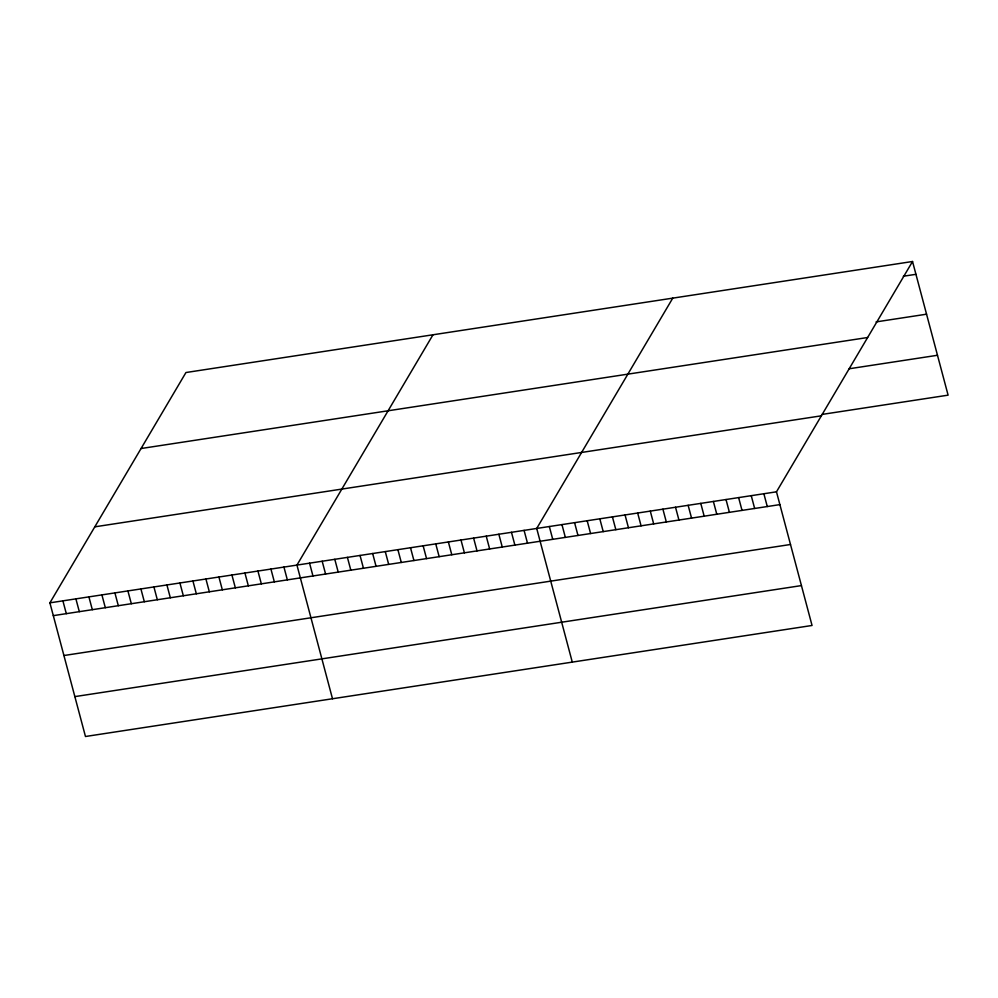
<?xml version="1.0" encoding="UTF-8"?>
<svg xmlns="http://www.w3.org/2000/svg" width="998" height="998" viewBox="0 0 998 998"><rect width="100%" height="100%" fill="white"/><g stroke="black" fill="none" stroke-linecap="round" stroke-linejoin="round"><path stroke-width="1.5" d="M912.534 261.501L776.481 491.814L812.048 625.472L85.466 736.499L49.9 602.842L185.952 372.528L912.534 261.501L948.1 395.158L821.903 414.444M432.995 334.779L296.942 565.093L332.496 698.75M672.764 298.14L536.712 528.453L572.278 662.111M903.327 276.234L915.939 274.313M876.082 321.905L926.556 314.195M141.055 448.526L867.636 337.511M849.148 368.773L937.484 355.276M94.798 526.832L821.379 415.817M49.9 602.842L776.481 491.814M53.306 615.641L779.887 504.614M63.922 655.524L790.503 544.496M74.85 696.616L801.431 585.589M763.869 493.748L767.275 506.547M751.245 495.669L754.65 508.469M738.62 497.603L742.025 510.402M726.008 499.524L729.413 512.336M713.383 501.458L716.789 514.257M700.771 503.379L704.176 516.191M688.146 505.312L691.552 518.112M675.521 507.246L678.939 520.045M662.909 509.167L666.315 521.966M650.284 511.101L653.69 523.9M637.672 513.022L641.078 525.834M625.047 514.956L628.453 527.755M612.423 516.877L615.841 529.689M599.81 518.81L603.216 531.61M587.186 520.744L590.591 533.543M574.574 522.665L577.979 535.464M561.949 524.599L565.355 537.398M549.337 526.52L552.742 539.332M524.087 530.375L527.493 543.186M511.475 532.308L514.881 545.108M498.85 534.242L502.256 547.041M486.238 536.163L489.644 548.962M473.613 538.097L477.019 550.896M460.989 540.018L464.394 552.83M448.376 541.951L451.782 554.751M435.752 543.873L439.157 556.684M423.14 545.806L426.545 558.606M410.515 547.74L413.921 560.539M397.89 549.661L401.296 562.46M385.278 551.595L388.684 564.394M372.653 553.516L376.059 566.328M360.041 555.449L363.447 568.249M347.416 557.383L350.822 570.182M334.792 559.304L338.21 572.104M322.179 561.238L325.585 574.037M309.555 563.159L312.96 575.971M283.931 567.076L287.349 579.875M270.932 569.06L274.338 581.871M257.933 571.056L261.339 583.855M244.934 573.039L248.34 585.838M231.923 575.023L235.341 587.822M218.924 577.006L222.329 589.818M205.925 579.002L209.331 591.802M192.926 580.986L196.332 593.785M179.914 582.969L183.333 595.769M166.916 584.953L170.321 597.765M153.917 586.949L157.322 599.748M140.918 588.932L144.323 601.732M127.906 590.916L131.324 603.715M114.907 592.899L118.313 605.711M101.908 594.895L105.314 607.695M88.909 596.879L92.315 609.678M75.898 598.862L79.316 611.662M62.899 600.846L66.305 613.658"/></g></svg>
